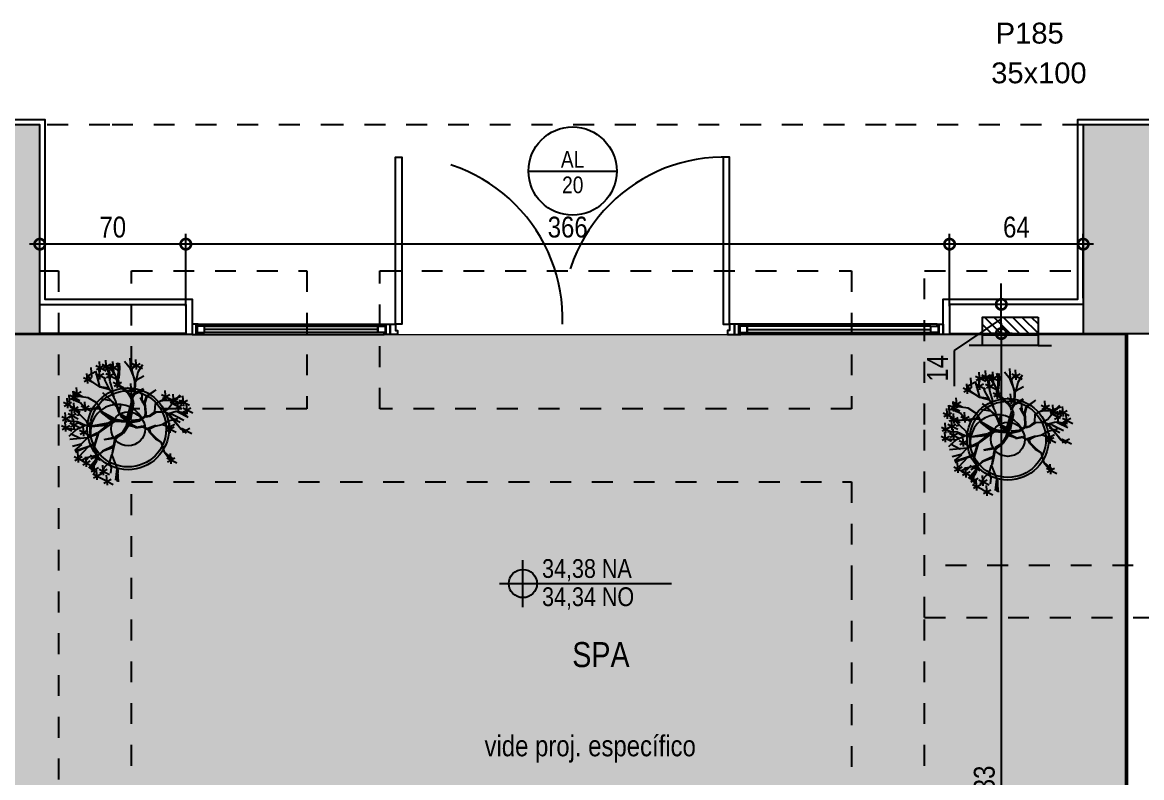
# Model space of a CAD drawing. Header units: metres. Extents: x -23 to 570, y -54 to 184.
# Drawn here: x 9.52 to 14.88, y 6.3 to 9.92 of the extents above; entities that cross this region are included whole.
import ezdxf
from ezdxf.enums import TextEntityAlignment as Align

# ---------------------------------------------------------------- set-up
doc = ezdxf.new("R2010")
doc.units = ezdxf.units.M
doc.header["$PDMODE"] = 35
doc.linetypes.add('DASHEDX2', pattern=[1.5, 1, -0.5])
doc.linetypes.add('PUC$0$DASHEDX2', pattern=[1.5, 1, -0.5])
for name, color, linetype in [('1', 232, 'DASHEDX2'), ('12', 232, 'Continuous'), ('4', 2, 'Continuous'), ('9', 232, 'Continuous'), ('ARQ-DIM', 2, 'Continuous'), ('ARQ-SIM', 1, 'Continuous'), ('ARQ-TXT', 2, 'Continuous'), ('LAY', 7, 'Continuous'), ('PUC$0$06-GGBSTELAP-TIPO-BLA$0$GG-TE0001', 1, 'Continuous'), ('PUC$0$06-GGBSTELAP-TIPO-BLA$0$GG-TE0003', 7, 'Continuous'), ('PUC$0$ARQ-ALV ACAB', 4, 'Continuous'), ('PUC$0$ARQ-ALV OSSO', 5, 'Continuous'), ('PUC$0$ARQ-CAX @ 1', 1, 'Continuous'), ('PUC$0$ARQ-PRJ', 7, 'PUC$0$DASHEDX2')]:
    doc.layers.add(name, color=color, linetype=linetype)
doc.layers.add('PUC$0$ARQ-FORRO', color=9, linetype='Continuous', lineweight=5)
doc.styles.add('Adesa', font='ARIALN.TTF')
doc.styles.get("Standard").update_dxf_attribs({"font": 'arial.ttf'})
doc.dimstyles.new('ADESA 1-0050', dxfattribs={"dimtxt": 0.1, "dimasz": 0.1, "dimexe": 0.05, "dimexo": 0.05, "dimgap": 0.03, "dimtad": 1, "dimdec": 1, "dimlfac": 100, "dimzin": 12, "dimtxsty": 'Adesa', "dimblk": 'DOTSMALL', "dimcen": 1, "dimdle": 0.05, "dimclrd": 1, "dimclre": 1, "dimclrt": 256, "dimazin": 3, "dimtm": 1e-09, "dimtfac": 1, "dimtdec": 1, "dimtmove": 1, "dimatfit": 0, "dimldrblk": 'DOTSMALL', "dimfxl": 0.8, "dimtvp": 2, "dimtolj": 1, "dimtzin": 0, "dimarcsym": 0})

# ---------------------------------------------------------------- blocks, each defined once
blk = doc.blocks.new('_DotSmall')
at = {"color": 0, "linetype": 'ByBlock', "const_width": 0.5}
blk.add_lwpolyline([(-0.0625, 0, 1), (0.0625, 0, 1)], format="xyb", close=True, dxfattribs=at)
blk = doc.blocks.new('*D348')
at = {"layer": 'ARQ-DIM', "color": 1, "lineweight": -2, "transparency": 16777216}
for p, q in [((13.9597, 8.5612), (13.9597, 8.9082)), ((14.6, 8.5999), (14.6, 8.9082)), ((14.65, 8.8582), (13.9097, 8.8582))]:
    blk.add_line(p, q, dxfattribs=at)
at = {"layer": 'Defpoints', "color": 0, "transparency": 16777216}
for p in [(13.9597, 8.8582), (14.6, 8.5499, 0), (13.9597, 8.5112, 0)]:
    blk.add_point(p, dxfattribs=at)
at = {"layer": 'ARQ-DIM', "color": 1, "lineweight": -2, "transparency": 16777216, "xscale": 0.1, "yscale": 0.1, "zscale": 0.1, "rotation": 180}
blk.add_blockref('_DotSmall', (13.9597, 8.8582), dxfattribs=at)
at = {"layer": 'ARQ-DIM', "color": 1, "lineweight": -2, "transparency": 16777216, "xscale": 0.1, "yscale": 0.1, "zscale": 0.1}
blk.add_blockref('_DotSmall', (14.6, 8.8582), dxfattribs=at)
at = {"layer": 'ARQ-DIM', "transparency": 16777216, "insert": (14.2798, 8.9393), "char_height": 0.1, "attachment_point": 5, "style": 'Adesa'}
blk.add_mtext('\\A1;64', dxfattribs=at)
blk = doc.blocks.new('*D349')
at = {"layer": 'ARQ-DIM', "color": 1, "lineweight": -2, "transparency": 16777216}
for p, q in [((10.2997, 8.5612), (10.2997, 8.9082)), ((13.9597, 8.5612), (13.9597, 8.9082)), ((14.0097, 8.8582), (10.2497, 8.8582))]:
    blk.add_line(p, q, dxfattribs=at)
at = {"layer": 'Defpoints', "color": 0, "transparency": 16777216}
for p in [(10.2997, 8.8582), (10.2997, 8.5112, 0), (13.9597, 8.5112, 0)]:
    blk.add_point(p, dxfattribs=at)
at = {"layer": 'ARQ-DIM', "color": 1, "lineweight": -2, "transparency": 16777216, "xscale": 0.1, "yscale": 0.1, "zscale": 0.1, "rotation": 180}
blk.add_blockref('_DotSmall', (10.2997, 8.8582), dxfattribs=at)
at = {"layer": 'ARQ-DIM', "color": 1, "lineweight": -2, "transparency": 16777216, "xscale": 0.1, "yscale": 0.1, "zscale": 0.1}
blk.add_blockref('_DotSmall', (13.9597, 8.8582), dxfattribs=at)
at = {"layer": 'ARQ-DIM', "transparency": 16777216, "insert": (12.1297, 8.9393), "char_height": 0.1, "attachment_point": 5, "style": 'Adesa'}
blk.add_mtext('\\A1;366', dxfattribs=at)
blk = doc.blocks.new('*D350')
at = {"layer": 'ARQ-DIM', "color": 1, "lineweight": -2, "transparency": 16777216}
for p, q in [((9.6, 8.5999), (9.6, 8.9082)), ((10.2997, 8.5612), (10.2997, 8.9082)), ((10.3497, 8.8582), (9.55, 8.8582))]:
    blk.add_line(p, q, dxfattribs=at)
at = {"layer": 'Defpoints', "color": 0, "transparency": 16777216}
for p in [(9.6, 8.8582), (9.6, 8.5499, 0), (10.2997, 8.5112, 0)]:
    blk.add_point(p, dxfattribs=at)
at = {"layer": 'ARQ-DIM', "color": 1, "lineweight": -2, "transparency": 16777216, "xscale": 0.1, "yscale": 0.1, "zscale": 0.1, "rotation": 180}
blk.add_blockref('_DotSmall', (9.6, 8.8582), dxfattribs=at)
at = {"layer": 'ARQ-DIM', "color": 1, "lineweight": -2, "transparency": 16777216, "xscale": 0.1, "yscale": 0.1, "zscale": 0.1}
blk.add_blockref('_DotSmall', (10.2997, 8.8582), dxfattribs=at)
at = {"layer": 'ARQ-DIM', "transparency": 16777216, "insert": (9.9498, 8.9393), "char_height": 0.1, "attachment_point": 5, "style": 'Adesa'}
blk.add_mtext('\\A1;70', dxfattribs=at)
blk = doc.blocks.new('*D415')
at = {"layer": 'ARQ-DIM', "color": 1, "lineweight": -2, "transparency": 16777216}
for p, q in [((14.2074, 8.4799), (14.2074, 4.0499)), ((14.2596, 8.4299), (14.1574, 8.4299)), ((14.4096, 4.0999), (14.1574, 4.0999))]:
    blk.add_line(p, q, dxfattribs=at)
at = {"layer": 'Defpoints', "color": 0, "transparency": 16777216}
for p in [(14.3096, 8.4299, 0), (14.2074, 4.0999), (14.4596, 4.0999, 0)]:
    blk.add_point(p, dxfattribs=at)
at = {"layer": 'ARQ-DIM', "color": 1, "lineweight": -2, "transparency": 16777216, "xscale": 0.1, "yscale": 0.1, "zscale": 0.1}
for p, rotation in [((14.2074, 8.4299), 90), ((14.2074, 4.0999), 270)]:
    blk.add_blockref('_DotSmall', p, dxfattribs=dict(at, rotation=rotation))
at = {"layer": 'ARQ-DIM', "transparency": 16777216, "insert": (14.1264, 6.2649), "char_height": 0.1, "attachment_point": 5, "rotation": 90, "style": 'Adesa'}
blk.add_mtext('\\A1;433', dxfattribs=at)
blk = doc.blocks.new('*D416')
at = {"layer": 'ARQ-DIM', "color": 1, "lineweight": -2, "transparency": 16777216}
for p, q in [((14.2074, 8.5699), (14.2074, 8.6699)), ((14.2596, 8.5699), (14.1574, 8.5699)), ((14.2074, 8.4299), (14.2074, 8.5699)), ((14.2074, 8.4299), (14.2074, 8.5699)), ((14.2074, 8.4999), (13.982, 8.3481)), ((14.2596, 8.4299), (14.1574, 8.4299)), ((14.2074, 8.4299), (14.2074, 8.3299)), ((13.982, 8.3481), (13.982, 8.1786))]:
    blk.add_line(p, q, dxfattribs=at)
at = {"layer": 'Defpoints', "color": 0, "transparency": 16777216}
for p in [(14.2074, 8.5699), (14.3096, 8.5699, 0), (14.3096, 8.4299, 0)]:
    blk.add_point(p, dxfattribs=at)
at = {"layer": 'ARQ-DIM', "color": 1, "lineweight": -2, "transparency": 16777216, "xscale": 0.1, "yscale": 0.1, "zscale": 0.1}
for p, rotation in [((14.2074, 8.5699), 270), ((14.2074, 8.4299), 90)]:
    blk.add_blockref('_DotSmall', p, dxfattribs=dict(at, rotation=rotation))
at = {"layer": 'ARQ-DIM', "transparency": 16777216, "insert": (13.9018, 8.2633), "char_height": 0.1, "attachment_point": 5, "rotation": 90, "style": 'Adesa'}
blk.add_mtext('\\A1;14', dxfattribs=at)
blk = doc.blocks.new('NipAcOs')
at = {"layer": 'ARQ-SIM'}
h = blk.add_hatch(color=256, dxfattribs=at)
h.dxf.hatch_style = 1
h.paths.add_polyline_path([(0, 0.15, 0.414214), (-0.15, 0), (0, 0)])
h.paths.add_polyline_path([(0.15, 0), (0, 0), (0, -0.15, 0.414214)])
for p, q in [((0, -0.25), (0, 0.25)), ((-0.25, 0), (0.15, 0)), ((0.15, 0), (1.583, 0))]:
    blk.add_line(p, q, dxfattribs=at)
blk.add_circle((0, 0), 0.15, dxfattribs=at)
at = {"style": 'Adesa'}
for p in [(0.204, 0.06), (0.204, -0.24)]:
    blk.add_attdef('000,00', p, '', height=0.2, dxfattribs=at)
blk = doc.blocks.new('oriental bambu mosso1')
at = {"layer": 'LAY', "color": 251}
for p, q in [((33.8464, 36.2356), (33.7851, 36.23)), ((33.8405, 36.2067), (33.7861, 36.2709)), ((33.7984, 36.2359), (33.8386, 36.1648)), ((33.8281, 36.2598), (33.8044, 36.1891)), ((33.8061, 36.2396), (33.8205, 36.2069)), ((33.8205, 36.2069), (33.8138, 36.2451)), ((33.8422, 36.159), (33.8177, 36.245)), ((34.2086, 36.1525), (34.2426, 36.2258)), ((34.2102, 36.1392), (34.2517, 36.2123)), ((34.2105, 36.1525), (34.2444, 36.218)), ((34.2348, 36.232), (34.2111, 36.1613)), ((34.3332, 36.1703), (34.2788, 36.2345)), ((34.3208, 36.2234), (34.2972, 36.1527)), ((33.8348, 36.0831), (33.8422, 36.159)), ((34.2058, 36.033), (34.2086, 36.1525)), ((34.2439, 36.1136), (34.2654, 36.1512)), ((34.3371, 36.1207), (34.2758, 36.1151)), ((34.3311, 36.0918), (34.2767, 36.156)), ((34.3392, 36.1992), (34.2779, 36.1936)), ((34.2929, 36.0934), (34.3374, 36.1324)), ((34.3187, 36.1449), (34.295, 36.0741)), ((34.3932, 36.1342), (34.3319, 36.1286)), ((34.3873, 36.1053), (34.3329, 36.1695)), ((34.3749, 36.1584), (34.3512, 36.0877)), ((33.6612, 36.0781), (33.5999, 36.0725)), ((33.6552, 36.0492), (33.6008, 36.1134)), ((33.6613, 36.055), (33.6374, 36.0954)), ((33.7016, 35.9135), (33.6613, 36.055)), ((33.6648, 36.0454), (33.7127, 35.9019)), ((33.7581, 35.9953), (33.7037, 36.0595)), ((33.7457, 36.0484), (33.722, 35.9777)), ((33.8348, 36.0831), (33.8549, 36.0466)), ((33.8625, 36.0464), (33.8348, 36.0831)), ((33.88, 35.9853), (33.8549, 36.0466)), ((33.8839, 35.9889), (33.8625, 36.0464)), ((34.2076, 36.0291), (34.2449, 36.0757)), ((34.2431, 36.0793), (34.2439, 36.1136)), ((34.2449, 36.0757), (34.2929, 36.0934)), ((34.3273, 36.0302), (34.3872, 36.076)), ((34.3309, 36.0204), (34.3983, 36.055)), ((34.3928, 36.084), (34.3315, 36.0784)), ((34.387, 36.0685), (34.337, 36.0316)), ((34.337, 36.0316), (34.3946, 36.0606)), ((34.3745, 36.1082), (34.3508, 36.0375)), ((34.4227, 35.9865), (34.3683, 36.0507)), ((34.4103, 36.0396), (34.3866, 35.9689)), ((33.5893, 35.9135), (33.5349, 35.9777)), ((33.5769, 35.9666), (33.5532, 35.8959)), ((33.6429, 35.9187), (33.5792, 35.9581)), ((33.6347, 35.9284), (33.5803, 35.9926)), ((33.6448, 35.9186), (33.5816, 35.979)), ((33.5831, 35.9656), (33.6298, 35.9284)), ((33.6723, 35.9363), (33.6179, 36.0005)), ((33.6907, 35.9134), (33.6363, 35.9776)), ((33.7032, 35.9387), (33.6488, 36.0029)), ((33.7236, 35.9605), (33.6536, 35.9716)), ((33.7523, 36.0076), (33.691, 36.002)), ((33.764, 36.0242), (33.7027, 36.0186)), ((33.7751, 35.9687), (33.7155, 36.0214)), ((33.7788, 35.9668), (33.7236, 35.9605)), ((33.8299, 35.958), (33.7751, 35.9687)), ((33.8223, 35.9581), (33.885, 35.9548)), ((33.887, 35.9624), (33.8299, 35.958)), ((33.8757, 35.9626), (33.88, 35.9853)), ((33.8869, 35.9585), (33.8839, 35.9889)), ((33.9036, 35.9372), (33.8869, 35.9585)), ((33.9147, 35.9275), (33.8888, 35.9585)), ((34.133, 35.9206), (34.1584, 35.9582)), ((34.1353, 35.9377), (34.1982, 36.0254)), ((34.1584, 35.9582), (34.2058, 36.033)), ((34.174, 35.9746), (34.2578, 35.9785)), ((34.2427, 35.9788), (34.1781, 35.9823)), ((34.2921, 35.9929), (34.2427, 35.9788)), ((34.2578, 35.9785), (34.2921, 35.9929)), ((34.2921, 35.9929), (34.3849, 35.9774)), ((34.3574, 35.9986), (34.2961, 35.993)), ((34.3515, 35.9697), (34.297, 36.0339)), ((34.3003, 35.9261), (34.3056, 35.9887)), ((34.3039, 35.9166), (34.3064, 35.9547)), ((34.3056, 35.9887), (34.3273, 36.0302)), ((34.3064, 35.9547), (34.3092, 35.9886)), ((34.3092, 35.9886), (34.3309, 36.0204)), ((34.3662, 35.9818), (34.3891, 35.9925)), ((34.4286, 36.0154), (34.3673, 36.0098)), ((34.3849, 35.9774), (34.427, 35.9823)), ((34.4703, 35.9621), (34.409, 35.9565)), ((34.4644, 35.9332), (34.41, 35.9974)), ((34.452, 35.9863), (34.4283, 35.9156)), ((33.5952, 35.9424), (33.5339, 35.9368)), ((33.5966, 35.8804), (33.5353, 35.8748)), ((33.5906, 35.8515), (33.5362, 35.9157)), ((33.5782, 35.9046), (33.5546, 35.8339)), ((33.6463, 35.8978), (33.585, 35.8921)), ((33.6527, 35.8127), (33.5983, 35.8769)), ((33.6565, 35.8447), (33.6021, 35.9089)), ((33.6279, 35.9219), (33.6043, 35.8512)), ((33.7016, 35.9116), (33.6448, 35.9186)), ((33.6913, 35.8796), (33.6509, 35.8558)), ((33.7389, 35.8822), (33.6913, 35.8796)), ((33.7351, 35.8804), (33.7016, 35.9116)), ((33.786, 35.8641), (33.7389, 35.8822)), ((33.8356, 35.8762), (33.7822, 35.8679)), ((33.8375, 35.8742), (33.7897, 35.8621)), ((33.864, 35.8717), (33.8356, 35.8762)), ((33.8582, 35.8661), (33.8375, 35.8742)), ((33.9135, 35.8781), (33.8659, 35.8679)), ((33.9109, 35.9237), (33.9036, 35.9372)), ((33.9544, 35.9151), (33.9109, 35.9237)), ((34.0061, 35.8537), (33.9135, 35.8781)), ((33.9639, 35.9169), (33.9147, 35.9275)), ((33.993, 35.8649), (33.9174, 35.8799)), ((34.0061, 35.8537), (33.9544, 35.9151)), ((33.9619, 35.9131), (34.0123, 35.8739)), ((34.0082, 35.8646), (33.9619, 35.9131)), ((34.0059, 35.8515), (34.0219, 35.8835)), ((34.0059, 35.8515), (34.0296, 35.8814)), ((34.0085, 35.8798), (34.0627, 35.9164)), ((34.0219, 35.8835), (34.0662, 35.9144)), ((34.0296, 35.8814), (34.072, 35.9108)), ((34.0662, 35.9144), (34.1312, 35.9265)), ((34.072, 35.9108), (34.133, 35.9206)), ((34.1141, 35.9285), (34.0741, 35.9201)), ((34.1141, 35.9285), (34.1353, 35.9377)), ((34.1384, 35.9186), (34.216, 35.9054)), ((34.1405, 35.9263), (34.2141, 35.9074)), ((34.2317, 35.8443), (34.3003, 35.9261)), ((34.2335, 35.8385), (34.2864, 35.9019)), ((34.2864, 35.9019), (34.3357, 35.9081)), ((34.3093, 35.9107), (34.296, 35.9091)), ((34.3039, 35.9166), (34.3509, 35.9078)), ((34.3357, 35.9081), (34.4439, 35.9001)), ((34.3455, 35.9098), (34.4337, 35.9498)), ((34.3509, 35.9078), (34.4043, 35.9085)), ((34.3789, 35.8732), (34.4417, 35.8924)), ((34.4421, 35.9076), (34.4061, 35.9049)), ((33.6075, 35.8682), (33.5674, 35.8635)), ((33.6483, 35.8274), (33.5686, 35.8312)), ((33.6508, 35.8539), (33.5702, 35.8179)), ((33.6586, 35.8416), (33.5973, 35.836)), ((33.6509, 35.8558), (33.6075, 35.8682)), ((33.6403, 35.8658), (33.6166, 35.795)), ((33.7015, 35.7931), (33.6402, 35.7875)), ((33.6956, 35.7642), (33.6412, 35.8283)), ((33.699, 35.8015), (33.6483, 35.8274)), ((33.6973, 35.8073), (33.6521, 35.8292)), ((33.699, 35.8015), (33.655, 35.7854)), ((33.6832, 35.8172), (33.6595, 35.7465)), ((33.7143, 35.8049), (33.6973, 35.8073)), ((33.7618, 35.8076), (33.699, 35.8015)), ((33.7897, 35.8621), (33.7618, 35.8076)), ((33.852, 35.8454), (33.8294, 35.7737)), ((33.8556, 35.8377), (33.8373, 35.7831)), ((33.8492, 35.724), (33.8413, 35.7943)), ((33.8659, 35.8679), (33.852, 35.8454)), ((33.8695, 35.864), (33.8556, 35.8377)), ((33.9152, 35.8705), (33.8695, 35.864)), ((33.9734, 35.8426), (33.9063, 35.7417)), ((33.9996, 35.8287), (33.9117, 35.7206)), ((33.9738, 35.8521), (33.9152, 35.8705)), ((33.9162, 35.7473), (33.9711, 35.8275)), ((33.9902, 35.829), (33.9236, 35.7452)), ((33.9236, 35.7452), (33.9728, 35.8181)), ((33.9711, 35.8275), (33.9902, 35.829)), ((34.0061, 35.8537), (33.9734, 35.8426)), ((34.0057, 35.8438), (33.9752, 35.8371)), ((33.9752, 35.8371), (34.0055, 35.8325)), ((33.9959, 35.8231), (34.0309, 35.7786)), ((34.0037, 35.8305), (34.0258, 35.8015)), ((34.0055, 35.8325), (34.0284, 35.8319)), ((34.0169, 35.8397), (34.0057, 35.8438)), ((34.0061, 35.8537), (34.0847, 35.8041)), ((34.0061, 35.8537), (34.0903, 35.8114)), ((34.0113, 35.8322), (34.035, 35.7937)), ((34.0258, 35.8015), (34.0346, 35.7746)), ((34.0284, 35.8319), (34.0788, 35.8004)), ((34.0844, 35.7944), (34.1487, 35.7096)), ((34.0846, 35.8003), (34.1377, 35.8048)), ((34.0847, 35.8041), (34.1359, 35.8123)), ((34.0903, 35.8114), (34.2317, 35.8443)), ((34.0939, 35.7962), (34.1378, 35.7269)), ((34.1053, 35.7998), (34.1527, 35.7133)), ((34.1377, 35.8048), (34.1457, 35.814)), ((34.1416, 35.8047), (34.2719, 35.7768)), ((34.1457, 35.814), (34.2335, 35.8385)), ((34.1475, 35.8101), (34.1928, 35.7977)), ((34.159, 35.8156), (34.2645, 35.7809)), ((34.2375, 35.8403), (34.323, 35.8461)), ((34.2452, 35.8514), (34.321, 35.8442)), ((34.3591, 35.799), (34.2978, 35.7933)), ((34.3531, 35.7701), (34.2987, 35.8342)), ((34.3407, 35.8231), (34.3171, 35.7524)), ((34.3229, 35.8441), (34.4455, 35.8051)), ((34.323, 35.8461), (34.3805, 35.8712)), ((34.4224, 35.7674), (34.368, 35.8316)), ((34.3805, 35.8712), (34.4468, 35.8619)), ((33.7982, 35.7365), (33.7192, 35.7152)), ((33.8018, 35.7327), (33.7318, 35.7186)), ((33.8294, 35.7737), (33.7982, 35.7365)), ((33.837, 35.7735), (33.8038, 35.7345)), ((33.8465, 35.7637), (33.8229, 35.693)), ((33.837, 35.7717), (33.8492, 35.724)), ((33.9063, 35.7417), (33.9036, 35.7056)), ((33.9115, 35.7151), (33.9111, 35.696)), ((33.9117, 35.7206), (33.9162, 35.7473)), ((34.0305, 35.7596), (33.9952, 35.713)), ((34.0245, 35.7484), (34.0312, 35.7083)), ((34.0332, 35.7158), (34.0247, 35.6781)), ((34.0309, 35.7786), (34.0305, 35.7596)), ((34.0346, 35.7746), (34.0332, 35.7158)), ((34.0333, 35.7215), (34.0547, 35.6622)), ((34.1487, 35.7096), (34.1514, 35.66)), ((34.1527, 35.7133), (34.1557, 35.6751)), ((34.2663, 35.775), (34.2786, 35.733)), ((34.2719, 35.7768), (34.2982, 35.7571)), ((34.2775, 35.7692), (34.2805, 35.731)), ((34.2786, 35.733), (34.3056, 35.6697)), ((34.2982, 35.7571), (34.3743, 35.7592)), ((34.2982, 35.7555), (34.3427, 35.7089)), ((34.3096, 35.7569), (34.3446, 35.7088)), ((34.4035, 35.7222), (34.3422, 35.7166)), ((34.3427, 35.7089), (34.4082, 35.677)), ((34.3976, 35.6933), (34.3432, 35.7575)), ((34.3852, 35.7464), (34.3615, 35.6757)), ((34.3743, 35.7592), (34.443, 35.7825)), ((34.3762, 35.7572), (34.4266, 35.7276)), ((34.4678, 35.718), (34.4065, 35.7124)), ((34.4618, 35.6891), (34.4074, 35.7533)), ((34.4494, 35.7422), (34.4258, 35.6714)), ((33.8082, 35.6813), (33.8015, 35.6731)), ((33.8015, 35.6731), (33.869, 35.6779)), ((33.871, 35.6835), (33.8082, 35.6813)), ((33.8726, 35.6818), (33.8328, 35.5974)), ((33.8724, 35.6743), (33.8387, 35.5992)), ((33.9138, 35.6473), (33.8525, 35.6417)), ((33.9078, 35.6184), (33.8534, 35.6826)), ((33.8954, 35.6715), (33.8718, 35.6007)), ((33.8996, 35.6869), (33.8724, 35.6743)), ((33.9036, 35.7056), (33.8726, 35.6818)), ((33.8995, 35.685), (33.9174, 35.6465)), ((33.9111, 35.696), (33.9195, 35.6561)), ((33.9174, 35.6465), (33.9541, 35.5848)), ((33.9195, 35.6561), (33.9598, 35.5828)), ((34.024, 35.6457), (34.0212, 35.606)), ((34.0247, 35.6781), (34.0301, 35.5849)), ((34.0329, 35.7006), (34.0547, 35.6602)), ((34.0546, 35.6565), (34.089, 35.5854)), ((34.0547, 35.6622), (34.124, 35.6188)), ((34.1514, 35.66), (34.1621, 35.6314)), ((34.1557, 35.6751), (34.1801, 35.6671)), ((34.1559, 35.6864), (34.2068, 35.6626)), ((34.1621, 35.6314), (34.2009, 35.5771)), ((34.1801, 35.6671), (34.2405, 35.6521)), ((34.2786, 35.6401), (34.2172, 35.6345)), ((34.2726, 35.6112), (34.2182, 35.6754)), ((34.2602, 35.6642), (34.2365, 35.5935)), ((34.2405, 35.6521), (34.2694, 35.5871)), ((34.2444, 35.654), (34.2973, 35.634)), ((34.2521, 35.6483), (34.2675, 35.5891)), ((34.3504, 35.5873), (34.296, 35.6515)), ((34.2973, 35.634), (34.3176, 35.6183)), ((34.3056, 35.6697), (34.347, 35.5737)), ((34.3075, 35.6677), (34.3319, 35.6636)), ((34.338, 35.6404), (34.3143, 35.5697)), ((34.3894, 35.6546), (34.3281, 35.649)), ((34.3834, 35.6257), (34.329, 35.6899)), ((34.371, 35.6788), (34.3474, 35.6081)), ((34.4405, 35.6569), (34.3792, 35.6513)), ((34.4345, 35.628), (34.3801, 35.6922)), ((34.4221, 35.6811), (34.3985, 35.6104)), ((33.8241, 35.5931), (33.7627, 35.5875)), ((33.8312, 35.6028), (33.7879, 35.543)), ((33.8387, 35.5992), (33.8249, 35.5064)), ((33.8328, 35.5974), (33.8325, 35.5004)), ((33.9934, 35.5718), (33.932, 35.5662)), ((33.9874, 35.5429), (33.933, 35.6071)), ((33.9541, 35.5848), (33.9435, 35.534)), ((33.9598, 35.5828), (33.9491, 35.5394)), ((33.975, 35.596), (33.9513, 35.5253)), ((34.0113, 35.5872), (34.0061, 35.5303)), ((34.0271, 35.6153), (34.0113, 35.5872)), ((34.0301, 35.5849), (34.0899, 35.5379)), ((34.0319, 35.5791), (34.0379, 35.5087)), ((34.0355, 35.5696), (34.0936, 35.534)), ((34.2009, 35.5771), (34.2628, 35.5398)), ((34.2867, 35.4905), (34.2323, 35.5547)), ((34.2743, 35.5436), (34.2507, 35.4728)), ((34.3194, 35.5062), (34.265, 35.5704)), ((34.2694, 35.5871), (34.3177, 35.5385)), ((34.307, 35.5593), (34.2834, 35.4886)), ((34.2842, 35.5697), (34.3043, 35.5311)), ((34.288, 35.5696), (34.3118, 35.5348)), ((34.3564, 35.6162), (34.295, 35.6106)), ((34.3176, 35.6183), (34.3688, 35.6094)), ((34.3454, 35.5725), (34.3217, 35.5018)), ((34.3879, 35.5649), (34.3266, 35.5593)), ((34.382, 35.536), (34.3276, 35.6002)), ((34.3696, 35.5891), (34.3459, 35.5184)), ((33.7879, 35.543), (33.7377, 35.5063)), ((33.8121, 35.4982), (33.7508, 35.4926)), ((33.8062, 35.4693), (33.7518, 35.5335)), ((33.7938, 35.5224), (33.7701, 35.4516)), ((33.8249, 35.5064), (33.7766, 35.4772)), ((33.8284, 35.4979), (33.8048, 35.4272)), ((33.8325, 35.5004), (33.8516, 35.4353)), ((33.8935, 35.4289), (33.9037, 35.4626)), ((33.9037, 35.4626), (33.9396, 35.5322)), ((33.9435, 35.534), (33.9094, 35.4569)), ((33.9663, 35.4189), (33.9119, 35.4831)), ((33.9539, 35.472), (33.9302, 35.4012)), ((33.9491, 35.5394), (33.9566, 35.4426)), ((33.9641, 35.4479), (33.9508, 35.528)), ((34.0189, 35.4917), (33.9576, 35.4861)), ((34.0129, 35.4628), (33.9585, 35.527)), ((34.0005, 35.5159), (33.9769, 35.4452)), ((34.0061, 35.5303), (33.9824, 35.4132)), ((34.0877, 35.4615), (34.0264, 35.4559)), ((34.0818, 35.4326), (34.0274, 35.4968)), ((34.0379, 35.5087), (34.0353, 35.4822)), ((34.0694, 35.4857), (34.0457, 35.4149)), ((34.0898, 35.5341), (34.0738, 35.4168)), ((34.0899, 35.5379), (34.1358, 35.4703)), ((34.1767, 35.4251), (34.1223, 35.4893)), ((34.1358, 35.4703), (34.1366, 35.4286)), ((34.1643, 35.4782), (34.1406, 35.4074)), ((34.2927, 35.5194), (34.2314, 35.5138)), ((34.2628, 35.5398), (34.2847, 35.5089)), ((34.3254, 35.5351), (34.2641, 35.5295)), ((33.8989, 35.4249), (33.9075, 35.4605)), ((33.9094, 35.4569), (33.9066, 35.4208)), ((33.9722, 35.4478), (33.9109, 35.4422)), ((33.9566, 35.4426), (33.9462, 35.414)), ((33.9539, 35.4123), (33.958, 35.4348)), ((34.0172, 35.4187), (33.9559, 35.4131)), ((34.0112, 35.3898), (33.9568, 35.454)), ((33.9594, 35.4121), (33.9641, 35.4479)), ((33.9988, 35.4429), (33.9751, 35.3722)), ((34.0645, 35.4095), (34.0031, 35.4039)), ((34.0585, 35.3806), (34.0041, 35.4448)), ((34.0461, 35.4337), (34.0224, 35.363)), ((34.138, 35.4252), (34.0767, 35.4196)), ((34.1196, 35.4494), (34.0959, 35.3786)), ((34.1826, 35.454), (34.1213, 35.4484))]:
    blk.add_line(p, q, dxfattribs=at)
at = {"layer": 'LAY'}
blk.add_circle((34.0199, 35.9008), 0.3, dxfattribs=at)
at = {"layer": 'LAY', "color": 251}
for radius in [0.28, 0.125]:
    blk.add_circle((34.0199, 35.9008), radius, dxfattribs=at)
blk.add_arc((34.0972, 35.8925), 0.2025, 177.65399, 348.22851, dxfattribs=at)
blk = doc.blocks.new('A$C58aaa403')
at = {"layer": 'LAY', "xscale": 0.6518534474581896, "yscale": 0.6518534474581896, "zscale": 0.6518534474581896, "rotation": 202.8249787017761}
for p in [(6.5797, 29.7405, 0), (10.7953, 29.6904, 0)]:
    blk.add_blockref('oriental bambu mosso1', p, dxfattribs=at)
blk = doc.blocks.new('TIPO COTA$0$Chamada_planta')
at = {"layer": 'ARQ-SIM'}
blk.add_line((-1.409, 0), (1.409, 0), dxfattribs=at)
blk.add_circle((0, 0), 1.409, dxfattribs=at)
at = {"layer": 'ARQ-SIM', "color": 2, "style": 'Adesa'}
for tag, p in [('NUMERO', (0, 0.234)), ('C.D.', (0, -0.272))]:
    blk.add_attdef(tag, text='', height=0.5, dxfattribs=at).set_placement(p, align=Align.MIDDLE_CENTER)
blk = doc.blocks.new('*U2426')
for points in [[(0, -0.17), (0.025, -0.17), (0.025, -0.14), (0.035, -0.14), (0.035, -0.12), (0, -0.12), (0, -0.17)], [(1.65, -0.17), (1.625, -0.17), (1.625, -0.14), (1.615, -0.14), (1.615, -0.12), (1.65, -0.12), (1.65, -0.17)], [(0.025, -0.17), (0.025, -0.97), (0.055, -0.97), (0.055, -0.17)], [(1.625, -0.17), (1.625, -0.9702), (1.595, -0.9702), (1.595, -0.17)]]:
    blk.add_lwpolyline(points, close=True)
at = {"layer": 'PUC$0$ARQ-PRJ'}
for centre, start, end in [((0.0505, -0.1958), 268.1178, 1.9074), ((1.5995, -0.1958), 178.0926, 271.8822)]:
    blk.add_arc(centre, 0.775, start, end, dxfattribs=at)
blk = doc.blocks.new('*U2428')
at = {"color": 0, "linetype": 'ByBlock', "ltscale": 0.5}
for points in [[(0.02, -0.045), (0.02, -0.045), (0.02, -0.045), (0.02, -0.045), (0.02, -0.045), (0.02, -0.045), (0.02, -0.045), (0.02, -0.045), (0.02, -0.045), (0.03, -0.045), (0.03, -0.05), (0, -0.05), (0, 0), (0.03, 0), (0.03, -0.005), (0.02, -0.005), (0.02, -0.045)], [(0.93, -0.045), (0.93, -0.045), (0.93, -0.045), (0.93, -0.045), (0.93, -0.045), (0.93, -0.045), (0.93, -0.045), (0.93, -0.045), (0.93, -0.045), (0.92, -0.045), (0.92, -0.05), (0.95, -0.05), (0.95, 0), (0.92, 0), (0.92, -0.005), (0.93, -0.005), (0.93, -0.045)], [(0.025, -0.01), (0.06, -0.01), (0.06, -0.04), (0.025, -0.04)], [(0.925, -0.01), (0.89, -0.01), (0.89, -0.04), (0.925, -0.04)]]:
    blk.add_lwpolyline(points, close=True, dxfattribs=at)
at = {"color": 8, "linetype": 'ByBlock', "ltscale": 0.5}
for points in [[(0.92, 0), (0.03, 0)], [(0.92, -0.05), (0.03, -0.05)]]:
    blk.add_lwpolyline(points, dxfattribs=at)
at = {"color": 7, "linetype": 'ByBlock', "ltscale": 0.5}
blk.add_lwpolyline([(0.89, -0.01), (0.89, -0.04), (0.06, -0.04), (0.06, -0.01)], close=True, dxfattribs=at)
blk.add_lwpolyline([(0.06, -0.025), (0.89, -0.025)], dxfattribs=at)
blk = doc.blocks.new('*U2427')
at = {"color": 0, "linetype": 'ByBlock', "ltscale": 0.5}
for points in [[(0.02, -0.045), (0.02, -0.045), (0.02, -0.045), (0.02, -0.045), (0.02, -0.045), (0.02, -0.045), (0.02, -0.045), (0.02, -0.045), (0.02, -0.045), (0.03, -0.045), (0.03, -0.05), (0, -0.05), (0, 0), (0.03, 0), (0.03, -0.005), (0.02, -0.005), (0.02, -0.045)], [(0.98, -0.045), (0.98, -0.045), (0.98, -0.045), (0.98, -0.045), (0.98, -0.045), (0.98, -0.045), (0.98, -0.045), (0.98, -0.045), (0.98, -0.045), (0.97, -0.045), (0.97, -0.05), (1, -0.05), (1, 0), (0.97, 0), (0.97, -0.005), (0.98, -0.005), (0.98, -0.045)], [(0.025, -0.01), (0.06, -0.01), (0.06, -0.04), (0.025, -0.04)], [(0.975, -0.01), (0.94, -0.01), (0.94, -0.04), (0.975, -0.04)]]:
    blk.add_lwpolyline(points, close=True, dxfattribs=at)
at = {"color": 8, "linetype": 'ByBlock', "ltscale": 0.5}
for points in [[(0.97, 0), (0.03, 0)], [(0.97, -0.05), (0.03, -0.05)]]:
    blk.add_lwpolyline(points, dxfattribs=at)
at = {"color": 7, "linetype": 'ByBlock', "ltscale": 0.5}
blk.add_lwpolyline([(0.94, -0.01), (0.94, -0.04), (0.06, -0.04), (0.06, -0.01)], close=True, dxfattribs=at)
blk.add_lwpolyline([(0.06, -0.025), (0.94, -0.025)], dxfattribs=at)
blk = doc.blocks.new('PUC$0$forro area comum')
at = {"layer": 'PUC$0$ARQ-FORRO'}
h = blk.add_hatch(color=256, dxfattribs=at)
h.dxf.hatch_style = 1
h.paths.add_polyline_path([(14.805, 8.4249), (14.805, 4.9249), (14.595, 4.9249), (14.595, 4.1049), (9.605, 4.1049), (9.605, 4.9249), (9.245, 4.9249), (9.245, 4.1049), (5.555, 4.1049), (5.555, 4.5249), (5.3974, 4.5249), (5.3974, 8.7049), (5.555, 8.7049), (5.555, 9.2849), (9.245, 9.2851), (9.245, 8.4249)])
at = {"layer": 'PUC$0$ARQ-FORRO', "elevation": 0}
blk.add_lwpolyline([(14.805, 8.4249), (14.805, 4.9249), (14.595, 4.9249), (14.595, 4.1049), (9.605, 4.1049), (9.605, 4.9249), (9.245, 4.9249), (9.245, 4.1049), (5.555, 4.1049), (5.555, 4.5249), (5.3974, 4.5249), (5.3974, 8.7049), (5.555, 8.7049), (5.555, 9.2849), (9.245, 9.2851), (9.245, 8.4249)], close=True, dxfattribs=at)
blk = doc.blocks.new('PUC$0$06-GGBSTELAP-TIPO-BLA$0$GG-CP-10-50')
at = {"layer": 'PUC$0$06-GGBSTELAP-TIPO-BLA$0$GG-TE0001'}
h = blk.add_hatch(dxfattribs=at)
h.set_pattern_fill('ANSI31', color=256, scale=0.01, angle=90, style=0)
h.set_pattern_definition([(135, (-15411.20236, 5775.561818), (-0.0224506403, -0.0224506403), [])])
h.paths.add_polyline_path([(0.133, -0.0862), (0.133, 0), (-0.133, 0), (-0.133, -0.0862)])
at = {"layer": 'PUC$0$06-GGBSTELAP-TIPO-BLA$0$GG-TE0003'}
for p, q in [((-0.133, 0.0502), (-0.1977, 0.0502)), ((-0.133, 0), (0.133, 0)), ((0.133, 0.0502), (0.1977, 0.0502))]:
    blk.add_line(p, q, dxfattribs=at)
blk.add_lwpolyline([(-0.133, -0.0862), (-0.133, 0.0502), (0.133, 0.0502), (0.133, -0.0862)], close=True, dxfattribs=at)
blk = doc.blocks.new('PUC$0$06-GGBSTELAP-TIPO-BLA$0$PONTOS AP3')
at = {"layer": 'PUC$0$06-GGBSTELAP-TIPO-BLA$0$GG-TE0003', "rotation": 180}
blk.add_blockref('PUC$0$06-GGBSTELAP-TIPO-BLA$0$GG-CP-10-50', (25.3624, 3.113, 0), dxfattribs=at)
blk = doc.blocks.new('PUC')
at = {"layer": 'PUC$0$ARQ-ALV ACAB', "elevation": 0}
blk.add_lwpolyline([(5.55, 4.1049), (9.245, 4.1049), (9.245, 4.9249), (9.605, 4.9249), (9.605, 4.1049), (14.595, 4.1049), (14.595, 4.9249), (14.805, 4.9249), (14.805, 8.4249), (13.9297, 8.4249), (13.9297, 8.5949), (14.575, 8.5949), (14.575, 9.4549), (16.0898, 9.4549), (16.0898, 9.2849), (14.955, 9.2849), (14.955, 4.1049)], dxfattribs=at)
blk.add_lwpolyline([(9.245, 9.285), (7.5224, 9.285), (7.5224, 9.4549), (9.625, 9.4549), (9.625, 8.5949), (10.3297, 8.5949), (10.3297, 8.4249), (9.245, 8.4249)], close=True, dxfattribs=at)
at = {"layer": 'PUC$0$ARQ-ALV OSSO'}
for points in [[(9.6, 8.5699), (10.2997, 8.5699), (10.2997, 8.4299), (9.6, 8.4299)], [(14.6, 8.5699), (13.9597, 8.5699), (13.9597, 8.4299), (14.6097, 8.4299)], [(14.81, 8.4299), (14.81, 4.9199)]]:
    blk.add_lwpolyline(points, dxfattribs=at)
blk.add_blockref('PUC$0$06-GGBSTELAP-TIPO-BLA$0$PONTOS AP3', (-11.1116, 5.3097, 0))
at = {"layer": 'PUC$0$ARQ-CAX @ 1', "rotation": 180}
for name, p in [('*U2426', (12.9297, 8.3049)), ('*U2428', (11.2797, 8.4249))]:
    blk.add_blockref(name, p, dxfattribs=at)
at = {"layer": 'PUC$0$ARQ-CAX @ 1', "xscale": -1, "rotation": 180}
blk.add_blockref('*U2427', (12.9297, 8.4249), dxfattribs=at)
at = {"layer": 'PUC$0$ARQ-FORRO'}
blk.add_blockref('PUC$0$forro area comum', (0, 0), dxfattribs=at)
blk = doc.blocks.new('est-lo-07-6sb-r00')
at = {"layer": '4'}
h = blk.add_hatch(color=8, dxfattribs=at)
h.dxf.hatch_style = 1
h.paths.add_polyline_path([(213.004314, 592.98646), (232.004314, 592.98646), (232.004314, 743.98646), (213.004314, 743.98646)], flags=17)
h.paths.add_polyline_path([(517.003016, 942.98646), (353.003016, 942.98646), (353.003016, 923.986062), (498.003016, 923.986062), (498.003016, 465.008359), (498.003039, 465.008359), (498.003039, 450.008359), (498.003039, 395.98646), (517.003016, 395.98646)])
h.paths.add_polyline_path([(3672.003309, 253.001099), (3672.003309, 388.001099), (3637.003309, 388.001099), (3637.003309, 253.001099)])
h.paths.add_polyline_path([(3637.003309, 942.98646), (3637.003194, 872.98646), (3653.003309, 872.98646), (3653.003309, 599.001099), (3637.003309, 599.001099), (3637.003309, 539.001099), (3672.003309, 539.001099), (3672.003309, 942.98646)])
h.paths.add_polyline_path([(3672.003424, 102.001099), (3637.003309, 102.001099), (3637.003309, 42.001099), (3653.003307, 42.001099), (3653.003307, -229.998901), (3637.003309, -229.998901), (3637.003309, -299.998901), (3672.003424, -299.998901)])
h.paths.add_polyline_path([(3075.003309, -299.999844), (3110.003309, -299.999844), (3110.003309, -199.999844), (3075.003309, -199.999844)])
h.paths.add_polyline_path([(3075.003309, 270.500177), (3110.003309, 270.500177), (3110.003309, 370.500177), (3075.003309, 370.500177)])
h.paths.add_polyline_path([(520.003309, 942.98646), (520.003309, 395.98646), (555.003309, 395.98646), (555.003309, 451.98646), (539.003309, 451.98646), (539.003309, 872.98646), (555.003309, 872.98646), (555.003309, 942.98646)])
h.paths.add_polyline_path([(-2102.995138, 253.000177), (-2102.995138, 388.000177), (-2137.995138, 388.000177), (-2137.995138, 253.000177)])
h.paths.add_polyline_path([(-2137.995138, 101.999935), (-2137.995138, -299.999844), (-2102.995138, -299.999844), (-2102.995138, -229.999844), (-2118.995138, -229.999844), (-2118.995138, 41.999935), (-2102.995138, 41.999935), (-2102.995138, 101.999935)])
h.paths.add_polyline_path([(-2137.995141, 942.98646), (-2137.995141, 538.988972), (-2102.995141, 538.988972), (-2102.995141, 598.988972), (-2118.995141, 598.988972), (-2118.995141, 872.98646), (-2102.995141, 872.98646), (-2102.995141, 942.98646)])
h.paths.add_polyline_path([(520.003309, 245.003526), (520.003309, -299.999844), (555.003309, -299.999844), (555.003309, -229.999844), (539.003309, -229.999844), (539.003309, 185.003526), (555.003309, 185.003526), (555.003309, 245.003526)])
h.paths.add_polyline_path([(-34.995574, 942.98646), (-34.995574, 872.98646), (-18.995574, 872.98646), (-18.995574, 455.98646), (-34.995574, 455.98646), (-34.995574, 395.98646), (232.004426, 395.98646), (232.004426, 481.98646), (213.004426, 481.98646), (213.004426, 414.98646), (0.004426, 414.98646), (0.004426, 923.98646), (213.004426, 923.98646), (213.004426, 854.98646), (232.004426, 854.98646), (232.004426, 923.98646), (252.004426, 923.98646), (252.004426, 942.98646)])
h.paths.add_polyline_path([(3075.003309, 842.98646), (3110.003309, 842.98646), (3110.003309, 942.98646), (3075.003309, 942.98646)])
h.paths.add_polyline_path([(2530.003309, -299.999844), (2570.003309, -299.999844), (2570.003309, -199.999844), (2530.003309, -199.999844)])
h.paths.add_polyline_path([(2530.003309, 145.003526), (2570.003309, 145.003526), (2570.003309, 245.003526), (2530.003309, 245.003526)])
h.paths.add_polyline_path([(2530.003309, 395.98646), (2570.003309, 395.98646), (2570.003309, 495.98646), (2530.003309, 495.98646)])
h.paths.add_polyline_path([(2530.003309, 842.98646), (2570.003309, 842.98646), (2570.003309, 942.98646), (2530.003309, 942.98646)])
h.paths.add_polyline_path([(1995.003309, -299.999844), (2030.003309, -299.999844), (2030.003309, -199.999844), (1995.003309, -199.999844)])
h.paths.add_polyline_path([(1995.003309, 145.003526), (2030.003309, 145.003526), (2030.003309, 245.003526), (1995.003309, 245.003526)])
h.paths.add_polyline_path([(1995.003309, 395.98646), (2030.003309, 395.98646), (2030.003309, 495.98646), (1995.003309, 495.98646)])
h.paths.add_polyline_path([(1995.003309, 842.98646), (2030.003309, 842.98646), (2030.003309, 942.98646), (1995.003309, 942.98646)])
h.paths.add_polyline_path([(1460.003309, -299.999844), (1495.003309, -299.999844), (1495.003309, -199.999844), (1460.003309, -199.999844)])
h.paths.add_polyline_path([(1460.003309, 145.003526), (1495.003309, 145.003526), (1495.003309, 245.003526), (1460.003309, 245.003526)])
h.paths.add_polyline_path([(1460.176641, 395.98646), (1495.176641, 395.98646), (1495.176641, 495.98646), (1460.176641, 495.98646)])
h.paths.add_polyline_path([(1460.003309, 842.98646), (1495.003309, 842.98646), (1495.003309, 942.98646), (1460.003309, 942.98646)])
h.paths.add_polyline_path([(925.003309, -299.999844), (960.003309, -299.999844), (960.003309, -199.999844), (925.003309, -199.999844)])
h.paths.add_polyline_path([(925.003309, 145.003526), (960.003309, 145.003526), (960.003309, 245.003526), (925.003309, 245.003526)])
h.paths.add_polyline_path([(925.003309, 395.98646), (960.003309, 395.98646), (960.003309, 495.98646), (925.003309, 495.98646)])
h.paths.add_polyline_path([(925.003309, 842.98646), (960.003309, 842.98646), (960.003309, 942.98646), (925.003309, 942.98646)])
h.paths.add_polyline_path([(-1582.999721, -299.999844), (-1547.999721, -299.999844), (-1547.999721, -199.999844), (-1582.999721, -199.999844)])
h.paths.add_polyline_path([(-500.999721, -299.999844), (-465.999721, -299.999844), (-465.999721, -199.999844), (-500.999721, -199.999844)])
h.paths.add_polyline_path([(-1042.999721, -299.999844), (-1002.999721, -299.999844), (-1002.999721, -199.999844), (-1042.999721, -199.999844)])
h.paths.add_polyline_path([(-500.999721, 145.003526), (-465.999721, 145.003526), (-465.999721, 245.003526), (-500.999721, 245.003526)])
h.paths.add_polyline_path([(-1042.999721, 145.003526), (-1002.999721, 145.003526), (-1002.999721, 245.003526), (-1042.999721, 245.003526)])
h.paths.add_polyline_path([(-500.999721, 395.98646), (-465.999721, 395.98646), (-465.999721, 495.98646), (-500.999721, 495.98646)])
h.paths.add_polyline_path([(-1042.999721, 395.98646), (-1002.999721, 395.98646), (-1002.999721, 495.98646), (-1042.999721, 495.98646)])
h.paths.add_polyline_path([(-1582.999721, 270.500177), (-1547.999721, 270.500177), (-1547.999721, 370.500177), (-1582.999721, 370.500177)])
h.paths.add_polyline_path([(-500.999721, 842.98646), (-465.999721, 842.98646), (-465.999721, 942.98646), (-500.999721, 942.98646)])
h.paths.add_polyline_path([(-1042.999721, 842.98646), (-1002.999721, 842.98646), (-1002.999721, 942.98646), (-1042.999721, 942.98646)])
h.paths.add_polyline_path([(-1582.999721, 842.98646), (-1547.999721, 842.98646), (-1547.999721, 942.98646), (-1582.999721, 942.98646)])
h.paths.add_polyline_path([(-35, 245.003526), (-35, 185.003526), (-19, 185.003526), (-19, -230), (-35, -230), (-35, -300), (517, -300), (517, 245), (498, 245), (498, -281), (0, -281), (0, -19), (255, -19), (255, 245.003526), (178.5, 245.003526), (178.5, 226.003526), (236, 226.003526), (236, 0), (0, 0), (0, 226.003526), (57.5, 226.003526), (57.5, 245.003526)])
at = {"layer": '1'}
for p, q in [((969.011136, 799.424007), (969.011136, 475.98646)), ((1004.011136, 475.98646), (1004.011136, 771.923612)), ((1349.009683, 725.420299), (1349.009683, 475.98646)), ((1384.009683, 475.98646), (1384.009683, 706.919687))]:
    blk.add_line(p, q, dxfattribs=at)
for points in [[(993.619054, 942.98646), (960.003309, 942.98646)], [(1104.618868, 942.98646), (993.619054, 942.98646)], [(1365.617709, 942.98646), (1104.618868, 942.98646)], [(1460.003309, 942.98646), (1365.617709, 942.98646)], [(960.003309, 872.98646), (969.011136, 872.98646)], [(969.011136, 872.98646), (969.011136, 799.424007)], [(1004.011136, 872.98646), (1088.011012, 872.98646)], [(1004.011136, 806.923802), (1004.011136, 872.98646)], [(1088.011012, 872.98646), (1088.011012, 806.923802)], [(1123.011012, 872.98646), (1349.009683, 872.98646)], [(1123.011012, 806.923802), (1123.011012, 872.98646)], [(1349.009683, 872.98646), (1349.009683, 806.923802)], [(1384.009683, 872.98646), (1460.003309, 872.98646)], [(1384.009683, 799.424007), (1384.009683, 872.98646)], [(1088.011012, 806.923802), (1004.011136, 806.923802)], [(1349.009683, 806.923802), (1123.011012, 806.923802)], [(1384.009683, 706.919687), (1384.009683, 799.424007)], [(1004.011136, 771.923612), (1104.618868, 771.923612)], [(1104.618868, 771.923612), (1349.009683, 771.923612)], [(1349.009683, 771.923612), (1349.009683, 725.420299)], [(1524.010497, 731.919687), (1384.009683, 731.919687)], [(1384.009683, 706.919687), (1524.010497, 706.919687)]]:
    blk.add_lwpolyline(points, dxfattribs=at)
at = {"layer": '4', "linetype": 'Continuous'}
for points in [[(925.003309, 842.98646), (960.003309, 842.98646), (960.003309, 942.98646), (925.003309, 942.98646), (925.003309, 842.98646)], [(1460.003309, 842.98646), (1495.003309, 842.98646), (1495.003309, 942.98646), (1460.003309, 942.98646), (1460.003309, 842.98646)]]:
    blk.add_lwpolyline(points, dxfattribs=at)
at = {"layer": '12', "linetype": 'Continuous'}
blk.add_text('35x100', height=9.975, dxfattribs=at).set_placement((1415.920165, 962.881352))
at = {"layer": '9', "linetype": 'Continuous'}
blk.add_text('P185', height=10, dxfattribs=at).set_placement((1418.054284, 981.896074))

msp = doc.modelspace()

# ---------------------------------------------------------------- block references
for name, p in [('PUC', (0, 0)), ('A$C58aaa403', (14.805, 8.4049, 0))]:
    msp.add_blockref(name, p)
at = {"linetype": 'Continuous', "xscale": 0.01, "yscale": 0.01, "zscale": 0.01}
msp.add_blockref('est-lo-07-6sb-r00', (0, 0), dxfattribs=at)
at = {"layer": 'ARQ-SIM'}
ref = msp.add_blockref('TIPO COTA$0$Chamada_planta', (12.1531, 9.2082), dxfattribs=dict(at, xscale=0.15, yscale=0.15, zscale=0.15))
ref.add_attrib('NUMERO', 'AL', dxfattribs={"color": 2, "height": 0.08, "style": 'Adesa'}).set_placement((12.1531, 9.2645), align=Align.MIDDLE_CENTER)
ref.add_attrib('C.D.', '20', dxfattribs={"color": 2, "height": 0.08, "style": 'Adesa'}).set_placement((12.1539, 9.1421), align=Align.MIDDLE_CENTER)
ref = msp.add_blockref('NipAcOs', (11.9151, 7.2325), dxfattribs=dict(at, xscale=0.45, yscale=0.45, zscale=0.45))
ref.add_attrib('000,00', '34,34 NO', (12.0069, 7.1245), dxfattribs={"layer": '0', "color": 2, "height": 0.09, "style": 'Adesa'})
ref.add_attrib('000,00', '34,38 NA', (12.0069, 7.2595), dxfattribs={"layer": '0', "color": 2, "height": 0.09, "style": 'Adesa'})

# ---------------------------------------------------------------- texts
at = {"layer": 'ARQ-TXT', "style": 'Adesa'}
for s, height, p in [('SPA', 0.12, (12.289, 6.8922, 0)), ('vide proj. específico', 0.1, (12.2375, 6.4435, 0))]:
    msp.add_text(s, height=height, dxfattribs=at).set_placement(p, align=Align.MIDDLE)

# ---------------------------------------------------------------- dimensions: what is measured, and where the dimension line sits
at = {"layer": 'ARQ-DIM'}
dim = msp.add_linear_dim(base=(9.6, 8.8582), p1=(10.2997, 8.5112, 0), p2=(9.6, 8.5499, 0), angle=180, dimstyle='ADESA 1-0050', override={"dimdec": 0}, dxfattribs=at)
dim.commit()
dim.dimension.update_dxf_attribs({"geometry": '*D350', "text_midpoint": (9.9498, 8.9393)})
for base, p1, p2, angle, picture, middle in [((10.2997, 8.8582), (13.9597, 8.5112, 0), (10.2997, 8.5112, 0), 180, '*D349', (12.1297, 8.9393)), ((13.9597, 8.8582), (14.6, 8.5499, 0), (13.9597, 8.5112, 0), 180, '*D348', (14.2798, 8.9393)), ((14.2074, 4.0999, 0), (14.3096, 8.4299), (14.4596, 4.0999), 270, '*D415', (14.1264, 6.2649, 0))]:
    dim = msp.add_linear_dim(base=base, p1=p1, p2=p2, angle=angle, dimstyle='ADESA 1-0050', dxfattribs=at)
    dim.commit()
    dim.dimension.update_dxf_attribs({"geometry": picture, "text_midpoint": middle})
dim = msp.add_linear_dim(base=(14.2074, 8.5699, 0), p1=(14.3096, 8.4299), p2=(14.3096, 8.5699), angle=270, dimstyle='ADESA 1-0050', dxfattribs=at)
dim.commit()
dim.dimension.update_dxf_attribs({"geometry": '*D416', "text_midpoint": (13.982, 8.3181, 0), "dimtype": 160})

doc.saveas('drawing.dxf')
